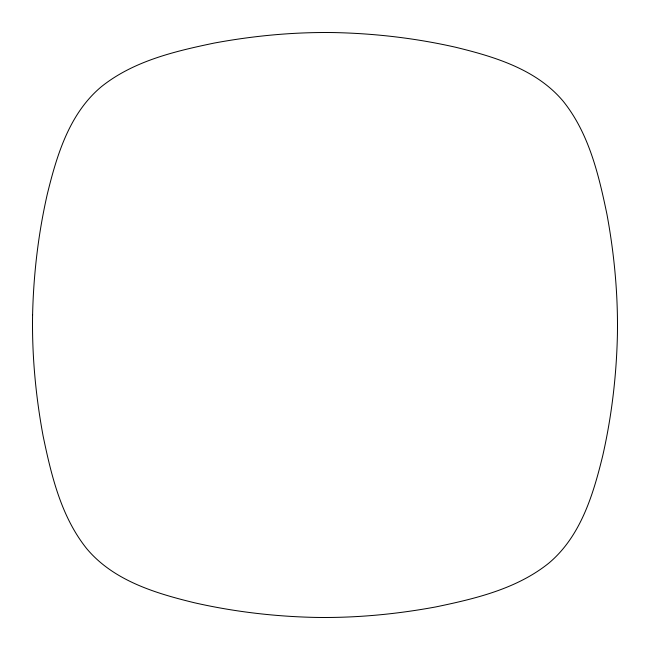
<?xml version="1.0" encoding="UTF-8"?>
<svg xmlns="http://www.w3.org/2000/svg" width="650" height="650" viewBox="0 0 650 650"><rect width="100%" height="100%" fill="white"/><g stroke="black" fill="none" stroke-linecap="round" stroke-linejoin="round"><path stroke-width="0.97" d="M32.597 314.836C31.883 355.404 35.709 395.996 43.087 435.874C51.317 475.321 61.011 516.571 86.743 548.681C113.522 580.694 155.293 593.214 194.35 602.745C233.87 611.715 274.332 616.476 314.836 617.403C355.404 618.117 395.996 614.291 435.874 606.913C475.321 598.683 516.571 588.989 548.681 563.258C580.694 536.477 593.214 494.707 602.745 455.65C611.715 416.13 616.476 375.668 617.403 335.164C618.117 294.596 614.291 254.004 606.913 214.126C598.683 174.679 588.989 133.429 563.258 101.319C536.477 69.306 494.707 56.786 455.65 47.255C416.13 38.285 375.668 33.524 335.164 32.597C294.596 31.883 254.004 35.709 214.126 43.087C174.679 51.317 133.429 61.011 101.319 86.743C69.306 113.522 56.786 155.293 47.255 194.35C38.285 233.87 33.524 274.332 32.597 314.836"/></g></svg>
